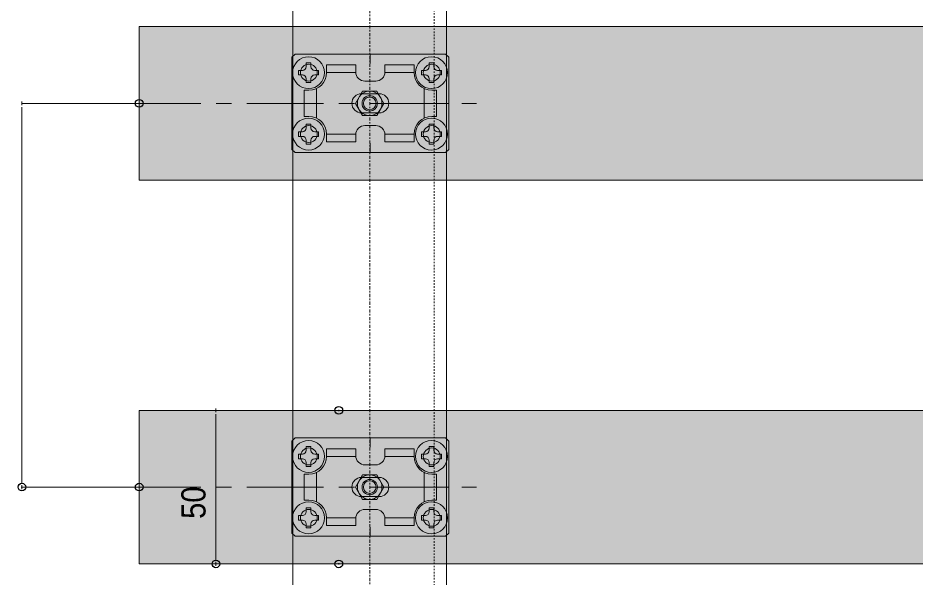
# Model space of a CAD drawing. Units: millimetres, scale not verified. Extents: x -1200 to 1200, y -342 to 342.
# Drawn here: x 833.8 to 892.7, y -69.5 to -33.1 of the extents above; entities that cross this region are included whole.
import ezdxf
from ezdxf.enums import TextEntityAlignment as Align

# ---------------------------------------------------------------- set-up
doc = ezdxf.new("R2010")
doc.units = ezdxf.units.MM
doc.header["$PDMODE"] = 32
doc.header["$PDSIZE"] = 0.5
doc.linetypes.add('CHAIN1', pattern=[8, 5, -1, 1, -1])
doc.linetypes.add('DASHED1', pattern=[1.8, 1.2, -0.6])
for name, color, linetype, lineweight in [('0-1_0', 7, 'Continuous', 9), ('0-3_寸法', 7, 'Continuous', 9), ('0-5_ルーバー', 7, 'Continuous', 9), ('0-7_ストリンガー', 7, 'Continuous', 9), ('0-9_背面金物', 7, 'Continuous', 9)]:
    doc.layers.add(name, color=color, linetype=linetype, lineweight=lineweight)
doc.layers.add('0-6_ハッチング', color=254, linetype='Continuous')
doc.layers.add('0-A_Defpoints', color=7, linetype='Continuous')
doc.styles.add('Osaka', font='')
doc.styles.get('Osaka').set_extended_font_data('Osaka')

# ---------------------------------------------------------------- blocks, each defined once
blk = doc.blocks.new('シンボル-27')
at = {"layer": '0-7_ストリンガー'}
for p, q in [((-125, 1650), (-125, -1895)), ((125, 1650), (125, -1900))]:
    blk.add_line(p, q, dxfattribs=at)
at = {"layer": '0-7_ストリンガー', "linetype": 'CHAIN1'}
blk.add_line((0, -1895), (0, 1650), dxfattribs=at)
at = {"layer": '0-7_ストリンガー', "linetype": 'DASHED1'}
blk.add_line((105, 1650), (105, -1895), dxfattribs=at)
blk = doc.blocks.new('グループ-412-1')
at = {"layer": '0-9_背面金物'}
for p, q in [((137542.39, 135995.34), (137542.39, 135745.34)), ((137792.39, 135995.34), (137792.39, 135745.34))]:
    blk.add_line(p, q, dxfattribs=at)
blk = doc.blocks.new('グループ-416-1')
at = {"layer": '0-9_背面金物'}
for p, q in [((137545.9, 136575.34), (137540.9, 136570.34)), ((137668.4, 136575.34), (137545.9, 136575.34)), ((137668.4, 136575.34), (137790.9, 136575.34)), ((137668.4, 136560.34), (137668.4, 136575.34)), ((137790.9, 136575.34), (137795.9, 136570.34)), ((137540.9, 136570.34), (137540.9, 136495.34)), ((137540.9, 136570.34), (137540.9, 136495.34)), ((137795.9, 136570.34), (137795.9, 136495.34)), ((137795.9, 136570.34), (137795.9, 136495.34)), ((137597.15, 136557.84), (137597.15, 136545.34)), ((137644.65, 136557.84), (137597.15, 136557.84)), ((137644.65, 136545.34), (137597.15, 136545.34)), ((137644.65, 136557.84), (137644.65, 136546.59)), ((137692.15, 136557.84), (137692.15, 136546.59)), ((137692.15, 136557.84), (137739.65, 136557.84)), ((137692.15, 136545.34), (137739.65, 136545.34)), ((137739.65, 136557.84), (137739.65, 136545.34)), ((137659.65, 136531.59), (137677.15, 136531.59)), ((137568.4, 136516.59), (137560.9, 136516.59)), ((137560.9, 136516.59), (137560.9, 136474.09)), ((137580.9, 136471.23), (137580.9, 136519.45)), ((137755.9, 136471.23), (137755.9, 136519.45)), ((137768.4, 136516.59), (137775.9, 136516.59)), ((137775.9, 136516.59), (137775.9, 136474.09)), ((137682.78, 136511.09), (137654.03, 136511.09)), ((137540.9, 136420.34), (137540.9, 136495.34)), ((137555.9, 136495.34), (137540.9, 136495.34)), ((137795.9, 136495.34), (137780.9, 136495.34)), ((137795.9, 136420.34), (137795.9, 136495.34)), ((137568.4, 136474.09), (137560.9, 136474.09)), ((137682.78, 136479.84), (137654.03, 136479.84)), ((137768.4, 136474.09), (137775.9, 136474.09)), ((137659.65, 136459.09), (137677.15, 136459.09)), ((137597.15, 136432.84), (137597.15, 136445.34)), ((137644.65, 136445.34), (137597.15, 136445.34)), ((137644.65, 136432.84), (137644.65, 136444.09)), ((137692.15, 136445.34), (137739.65, 136445.34)), ((137692.15, 136432.84), (137692.15, 136444.09)), ((137739.65, 136432.84), (137739.65, 136445.34)), ((137644.65, 136432.84), (137597.15, 136432.84)), ((137668.4, 136415.34), (137668.4, 136430.34)), ((137692.15, 136432.84), (137739.65, 136432.84)), ((137545.9, 136415.34), (137540.9, 136420.34)), ((137668.4, 136415.34), (137545.9, 136415.34)), ((137668.4, 136415.34), (137790.9, 136415.34)), ((137790.9, 136415.34), (137795.9, 136420.34))]:
    blk.add_line(p, q, dxfattribs=at)
for centre, radius, start, end in [((137568.4, 136545.34), 13.75, 0, 180), ((137568.4, 136545.34), 13.75, 180, 0), ((137568.4, 136545.34), 28.75, 270, 0), ((137659.65, 136546.59), 15, 180, 270), ((137677.15, 136546.59), 15, 270, 0), ((137768.4, 136545.34), 28.75, 180, 270), ((137768.4, 136545.34), 13.75, 0, 180), ((137768.4, 136545.34), 13.75, 180, 0), ((137654.03, 136495.46), 15.62, 90, 270), ((137682.78, 136495.46), 15.62, 270, 90), ((137568.4, 136445.34), 28.75, 0, 90), ((137768.4, 136445.34), 28.75, 90, 180), ((137568.4, 136445.34), 13.75, 0, 180), ((137659.65, 136444.09), 15, 90, 180), ((137677.15, 136444.09), 15, 0, 90), ((137768.4, 136445.34), 13.75, 0, 180), ((137568.4, 136445.34), 13.75, 180, 0), ((137768.4, 136445.34), 13.75, 180, 0)]:
    blk.add_arc(centre, radius, start, end, dxfattribs=at)
blk = doc.blocks.new('グループ-417-1')
at = {"layer": '0-9_背面金物'}
for p, q in [((137655.84, 136515.34), (137644.3, 136495.34)), ((137678.94, 136515.34), (137655.84, 136515.34)), ((137690.48, 136495.34), (137678.94, 136515.34)), ((137644.3, 136495.34), (137655.84, 136475.34)), ((137678.94, 136475.34), (137690.48, 136495.34)), ((137655.84, 136475.34), (137678.94, 136475.34))]:
    blk.add_line(p, q, dxfattribs=at)
for radius in [20, 12.5, 10.34]:
    blk.add_circle((137667.39, 136495.34), radius, dxfattribs=at)
blk = doc.blocks.new('グループ-418-1')
at = {"layer": '0-9_背面金物'}
blk.add_line((137557.97, 136449.09), (137551.72, 136449.09), dxfattribs=at)
for points in [[(137571.72, 136455.34), (137571.72, 136461.59), (137564.22, 136461.59), (137564.22, 136455.34)], [(137551.72, 136449.09), (137551.72, 136441.59), (137557.97, 136441.59)], [(137577.97, 136441.59), (137584.22, 136441.59), (137584.22, 136449.09), (137577.97, 136449.09)], [(137564.22, 136435.34), (137564.22, 136429.09), (137571.72, 136429.09), (137571.72, 136435.34)]]:
    blk.add_lwpolyline(points, dxfattribs=at)
blk.add_circle((137567.97, 136445.34), 26, dxfattribs=at)
for centre, start, end in [((137557.97, 136455.34), 270, 0), ((137577.97, 136455.34), 180, 270), ((137557.97, 136435.34), 0, 90), ((137577.97, 136435.34), 90, 180)]:
    blk.add_arc(centre, 6.25, start, end, dxfattribs=at)
blk = doc.blocks.new('グループ-419-1')
at = {"layer": '0-9_背面金物'}
blk.add_line((137757.97, 136449.09), (137751.72, 136449.09), dxfattribs=at)
for points in [[(137771.72, 136455.34), (137771.72, 136461.59), (137764.22, 136461.59), (137764.22, 136455.34)], [(137751.72, 136449.09), (137751.72, 136441.59), (137757.97, 136441.59)], [(137777.97, 136441.59), (137784.22, 136441.59), (137784.22, 136449.09), (137777.97, 136449.09)], [(137764.22, 136435.34), (137764.22, 136429.09), (137771.72, 136429.09), (137771.72, 136435.34)]]:
    blk.add_lwpolyline(points, dxfattribs=at)
blk.add_circle((137767.97, 136445.34), 26, dxfattribs=at)
for centre, start, end in [((137757.97, 136455.34), 270, 0), ((137777.97, 136455.34), 180, 270), ((137757.97, 136435.34), 0, 90), ((137777.97, 136435.34), 90, 180)]:
    blk.add_arc(centre, 6.25, start, end, dxfattribs=at)
blk = doc.blocks.new('グループ-420-1')
at = {"layer": '0-9_背面金物'}
blk.add_line((137557.97, 136541.59), (137551.72, 136541.59), dxfattribs=at)
for points in [[(137564.22, 136555.34), (137564.22, 136561.59), (137571.72, 136561.59), (137571.72, 136555.34)], [(137551.72, 136541.59), (137551.72, 136549.09), (137557.97, 136549.09)], [(137577.97, 136549.09), (137584.22, 136549.09), (137584.22, 136541.59), (137577.97, 136541.59)], [(137571.72, 136535.34), (137571.72, 136529.09), (137564.22, 136529.09), (137564.22, 136535.34)]]:
    blk.add_lwpolyline(points, dxfattribs=at)
blk.add_circle((137567.97, 136545.34), 26, dxfattribs=at)
for centre, start, end in [((137557.97, 136555.34), 270, 0), ((137577.97, 136555.34), 180, 270), ((137557.97, 136535.34), 0, 90), ((137577.97, 136535.34), 90, 180)]:
    blk.add_arc(centre, 6.25, start, end, dxfattribs=at)
blk = doc.blocks.new('グループ-421-1')
at = {"layer": '0-9_背面金物'}
blk.add_line((137757.97, 136541.59), (137751.72, 136541.59), dxfattribs=at)
for points in [[(137764.22, 136555.34), (137764.22, 136561.59), (137771.72, 136561.59), (137771.72, 136555.34)], [(137751.72, 136541.59), (137751.72, 136549.09), (137757.97, 136549.09)], [(137777.97, 136549.09), (137784.22, 136549.09), (137784.22, 136541.59), (137777.97, 136541.59)], [(137771.72, 136535.34), (137771.72, 136529.09), (137764.22, 136529.09), (137764.22, 136535.34)]]:
    blk.add_lwpolyline(points, dxfattribs=at)
blk.add_circle((137767.97, 136545.34), 26, dxfattribs=at)
for centre, start, end in [((137757.97, 136555.34), 270, 0), ((137777.97, 136555.34), 180, 270), ((137757.97, 136535.34), 0, 90), ((137777.97, 136535.34), 90, 180)]:
    blk.add_arc(centre, 6.25, start, end, dxfattribs=at)
blk = doc.blocks.new('グループ-422-1')
at = {"layer": '0-9_背面金物'}
for name in ['グループ-416-1', 'グループ-420-1', 'グループ-421-1', 'グループ-417-1', 'グループ-418-1', 'グループ-419-1']:
    blk.add_blockref(name, (0, 0), dxfattribs=at)
blk = doc.blocks.new('グループ-423-1')
at = {"layer": '0-9_背面金物'}
for p, q in [((137545.9, 135950.34), (137540.9, 135945.34)), ((137540.9, 135945.34), (137540.9, 135870.34)), ((137540.9, 135945.34), (137540.9, 135870.34)), ((137668.4, 135950.34), (137545.9, 135950.34)), ((137668.4, 135950.34), (137790.9, 135950.34)), ((137668.4, 135935.34), (137668.4, 135950.34)), ((137790.9, 135950.34), (137795.9, 135945.34)), ((137795.9, 135945.34), (137795.9, 135870.34)), ((137795.9, 135945.34), (137795.9, 135870.34)), ((137597.15, 135932.84), (137597.15, 135920.34)), ((137644.65, 135932.84), (137597.15, 135932.84)), ((137644.65, 135932.84), (137644.65, 135921.59)), ((137692.15, 135932.84), (137692.15, 135921.59)), ((137692.15, 135932.84), (137739.65, 135932.84)), ((137739.65, 135932.84), (137739.65, 135920.34)), ((137644.65, 135920.34), (137597.15, 135920.34)), ((137692.15, 135920.34), (137739.65, 135920.34)), ((137659.65, 135906.59), (137677.15, 135906.59)), ((137568.4, 135891.59), (137560.9, 135891.59)), ((137560.9, 135891.59), (137560.9, 135849.09)), ((137580.9, 135846.23), (137580.9, 135894.45)), ((137682.78, 135886.09), (137654.03, 135886.09)), ((137755.9, 135846.23), (137755.9, 135894.45)), ((137768.4, 135891.59), (137775.9, 135891.59)), ((137775.9, 135891.59), (137775.9, 135849.09)), ((137540.9, 135795.34), (137540.9, 135870.34)), ((137555.9, 135870.34), (137540.9, 135870.34)), ((137795.9, 135870.34), (137780.9, 135870.34)), ((137795.9, 135795.34), (137795.9, 135870.34)), ((137682.78, 135854.84), (137654.03, 135854.84)), ((137568.4, 135849.09), (137560.9, 135849.09)), ((137768.4, 135849.09), (137775.9, 135849.09)), ((137659.65, 135834.09), (137677.15, 135834.09)), ((137597.15, 135807.84), (137597.15, 135820.34)), ((137644.65, 135820.34), (137597.15, 135820.34)), ((137644.65, 135807.84), (137644.65, 135819.09)), ((137692.15, 135820.34), (137739.65, 135820.34)), ((137692.15, 135807.84), (137692.15, 135819.09)), ((137739.65, 135807.84), (137739.65, 135820.34)), ((137545.9, 135790.34), (137540.9, 135795.34)), ((137644.65, 135807.84), (137597.15, 135807.84)), ((137668.4, 135790.34), (137668.4, 135805.34)), ((137692.15, 135807.84), (137739.65, 135807.84)), ((137790.9, 135790.34), (137795.9, 135795.34)), ((137668.4, 135790.34), (137545.9, 135790.34)), ((137668.4, 135790.34), (137790.9, 135790.34))]:
    blk.add_line(p, q, dxfattribs=at)
for centre, radius, start, end in [((137568.4, 135920.34), 13.75, 0, 180), ((137768.4, 135920.34), 13.75, 0, 180), ((137568.4, 135920.34), 13.75, 180, 0), ((137568.4, 135920.34), 28.75, 270, 0), ((137659.65, 135921.59), 15, 180, 270), ((137677.15, 135921.59), 15, 270, 0), ((137768.4, 135920.34), 28.75, 180, 270), ((137768.4, 135920.34), 13.75, 180, 0), ((137654.03, 135870.46), 15.62, 90, 270), ((137682.78, 135870.46), 15.62, 270, 90), ((137568.4, 135820.34), 28.75, 0, 90), ((137768.4, 135820.34), 28.75, 90, 180), ((137568.4, 135820.34), 13.75, 0, 180), ((137659.65, 135819.09), 15, 90, 180), ((137677.15, 135819.09), 15, 0, 90), ((137768.4, 135820.34), 13.75, 0, 180), ((137568.4, 135820.34), 13.75, 180, 0), ((137768.4, 135820.34), 13.75, 180, 0)]:
    blk.add_arc(centre, radius, start, end, dxfattribs=at)
blk = doc.blocks.new('グループ-424-1')
at = {"layer": '0-9_背面金物'}
for p, q in [((137655.84, 135890.34), (137644.3, 135870.34)), ((137678.94, 135890.34), (137655.84, 135890.34)), ((137690.48, 135870.34), (137678.94, 135890.34)), ((137644.3, 135870.34), (137655.84, 135850.34)), ((137678.94, 135850.34), (137690.48, 135870.34)), ((137655.84, 135850.34), (137678.94, 135850.34))]:
    blk.add_line(p, q, dxfattribs=at)
for radius in [20, 12.5, 10.34]:
    blk.add_circle((137667.39, 135870.34), radius, dxfattribs=at)
blk = doc.blocks.new('グループ-425-1')
at = {"layer": '0-9_背面金物'}
blk.add_line((137557.97, 135824.09), (137551.72, 135824.09), dxfattribs=at)
for points in [[(137551.72, 135824.09), (137551.72, 135816.59), (137557.97, 135816.59)], [(137571.72, 135830.34), (137571.72, 135836.59), (137564.22, 135836.59), (137564.22, 135830.34)], [(137577.97, 135816.59), (137584.22, 135816.59), (137584.22, 135824.09), (137577.97, 135824.09)], [(137564.22, 135810.34), (137564.22, 135804.09), (137571.72, 135804.09), (137571.72, 135810.34)]]:
    blk.add_lwpolyline(points, dxfattribs=at)
blk.add_circle((137567.97, 135820.34), 26, dxfattribs=at)
for centre, start, end in [((137557.97, 135830.34), 270, 0), ((137577.97, 135830.34), 180, 270), ((137557.97, 135810.34), 0, 90), ((137577.97, 135810.34), 90, 180)]:
    blk.add_arc(centre, 6.25, start, end, dxfattribs=at)
blk = doc.blocks.new('グループ-426-1')
at = {"layer": '0-9_背面金物'}
blk.add_line((137757.97, 135824.09), (137751.72, 135824.09), dxfattribs=at)
for points in [[(137751.72, 135824.09), (137751.72, 135816.59), (137757.97, 135816.59)], [(137771.72, 135830.34), (137771.72, 135836.59), (137764.22, 135836.59), (137764.22, 135830.34)], [(137777.97, 135816.59), (137784.22, 135816.59), (137784.22, 135824.09), (137777.97, 135824.09)], [(137764.22, 135810.34), (137764.22, 135804.09), (137771.72, 135804.09), (137771.72, 135810.34)]]:
    blk.add_lwpolyline(points, dxfattribs=at)
blk.add_circle((137767.97, 135820.34), 26, dxfattribs=at)
for centre, start, end in [((137757.97, 135830.34), 270, 0), ((137777.97, 135830.34), 180, 270), ((137757.97, 135810.34), 0, 90), ((137777.97, 135810.34), 90, 180)]:
    blk.add_arc(centre, 6.25, start, end, dxfattribs=at)
blk = doc.blocks.new('グループ-427-1')
at = {"layer": '0-9_背面金物'}
blk.add_line((137557.97, 135916.59), (137551.72, 135916.59), dxfattribs=at)
for points in [[(137564.22, 135930.34), (137564.22, 135936.59), (137571.72, 135936.59), (137571.72, 135930.34)], [(137551.72, 135916.59), (137551.72, 135924.09), (137557.97, 135924.09)], [(137577.97, 135924.09), (137584.22, 135924.09), (137584.22, 135916.59), (137577.97, 135916.59)], [(137571.72, 135910.34), (137571.72, 135904.09), (137564.22, 135904.09), (137564.22, 135910.34)]]:
    blk.add_lwpolyline(points, dxfattribs=at)
blk.add_circle((137567.97, 135920.34), 26, dxfattribs=at)
for centre, start, end in [((137557.97, 135930.34), 270, 0), ((137577.97, 135930.34), 180, 270), ((137557.97, 135910.34), 0, 90), ((137577.97, 135910.34), 90, 180)]:
    blk.add_arc(centre, 6.25, start, end, dxfattribs=at)
blk = doc.blocks.new('グループ-428-1')
at = {"layer": '0-9_背面金物'}
blk.add_line((137757.97, 135916.59), (137751.72, 135916.59), dxfattribs=at)
for points in [[(137764.22, 135930.34), (137764.22, 135936.59), (137771.72, 135936.59), (137771.72, 135930.34)], [(137751.72, 135916.59), (137751.72, 135924.09), (137757.97, 135924.09)], [(137777.97, 135924.09), (137784.22, 135924.09), (137784.22, 135916.59), (137777.97, 135916.59)], [(137771.72, 135910.34), (137771.72, 135904.09), (137764.22, 135904.09), (137764.22, 135910.34)]]:
    blk.add_lwpolyline(points, dxfattribs=at)
blk.add_circle((137767.97, 135920.34), 26, dxfattribs=at)
for centre, start, end in [((137757.97, 135930.34), 270, 0), ((137777.97, 135930.34), 180, 270), ((137757.97, 135910.34), 0, 90), ((137777.97, 135910.34), 90, 180)]:
    blk.add_arc(centre, 6.25, start, end, dxfattribs=at)
blk = doc.blocks.new('グループ-429-1')
at = {"layer": '0-9_背面金物'}
for name in ['グループ-423-1', 'グループ-427-1', 'グループ-428-1', 'グループ-424-1', 'グループ-425-1', 'グループ-426-1']:
    blk.add_blockref(name, (0, 0), dxfattribs=at)
blk = doc.blocks.new('_DOT')
at = {"layer": '0-1_0'}
for p, q in [((-2.5, 0), (-5, 0)), ((-1.25, 0), (1.25, 0))]:
    blk.add_line(p, q, dxfattribs=at)

msp = doc.modelspace()

# ---------------------------------------------------------------- linework, layer by layer
at = {"layer": '0-3_寸法'}
for p, q in [((840.696, -38.628), (834.065, -38.628)), ((834.065, -39.129), (834.065, -63.127)), ((853.686, -58.628), (846.686, -58.628)), ((846.686, -59.129), (846.686, -68.127)), ((840.696, -63.628), (834.065, -63.628)), ((853.686, -68.628), (846.686, -68.628))]:
    msp.add_line(p, q, dxfattribs=at)
at = {"layer": '0-3_寸法', "linetype": 'CHAIN1'}
for p, q in [((840.696, -38.628), (863.644, -38.628)), ((840.696, -63.628), (863.644, -63.628))]:
    msp.add_line(p, q, dxfattribs=at)
at = {"layer": '0-5_ルーバー'}
for points in [[(892.696, -33.628), (841.696, -33.628), (841.696, -43.628), (892.696, -43.628)], [(892.696, -58.628), (841.696, -58.628), (841.696, -68.628), (892.696, -68.628)]]:
    msp.add_lwpolyline(points, dxfattribs=at)
at = {"layer": '0-6_ハッチング'}
for points in [[(841.696, -43.628), (841.696, -33.628), (892.696, -43.628), (892.696, -33.628)], [(841.696, -68.628), (841.696, -58.628), (892.696, -68.628), (892.696, -58.628)]]:
    msp.add_solid(points, dxfattribs=at)
at = {"layer": '0-A_Defpoints'}
for p in [(841.696, -38.628), (854.686, -58.628), (834.065, -63.628), (841.696, -63.628), (846.686, -68.628), (854.686, -68.628)]:
    msp.add_point(p, dxfattribs=at)

# ---------------------------------------------------------------- block references
at = {"layer": '0-3_寸法', "xscale": 0.1001489, "yscale": 0.1001489}
for p, rotation in [((834.065, -38.628), 90), ((846.686, -58.628), 90), ((834.065, -63.628), 270), ((846.686, -68.628), 270)]:
    msp.add_blockref('_DOT', p, dxfattribs=dict(at, rotation=rotation))
at = {"layer": '0-7_ストリンガー', "xscale": 0.04, "yscale": 0.04}
msp.add_blockref('シンボル-27', (856.696, -91.947), dxfattribs=at)
at = {"layer": '0-9_背面金物', "xscale": 0.04, "yscale": 0.04}
for name in ['グループ-422-1', 'グループ-412-1', 'グループ-429-1']:
    msp.add_blockref(name, (-4650, -5498.442), dxfattribs=at)

# ---------------------------------------------------------------- texts
at = {"layer": '0-3_寸法', "style": 'Osaka', "width": 0.9}
msp.add_text('50', height=1.576, rotation=90, dxfattribs=at).set_placement((846.486, -65.696), align=Align.BOTTOM_LEFT)

doc.saveas('drawing.dxf')
